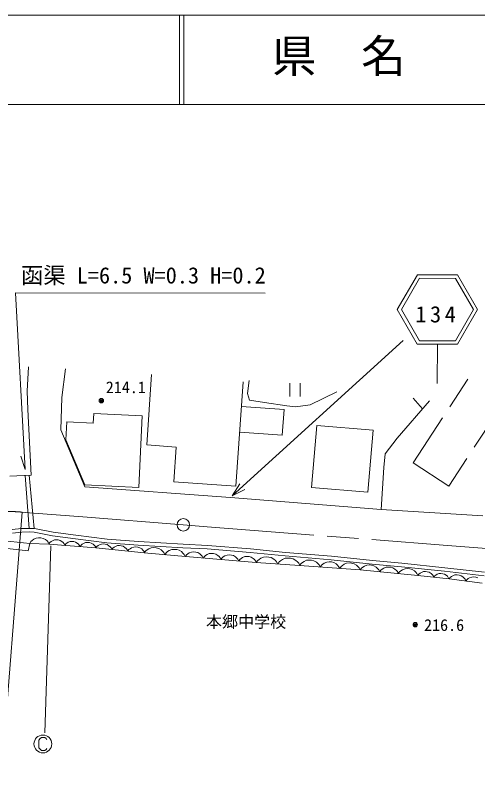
# Model space of a CAD drawing. Units: millimetres, scale not verified. Extents: x 40000 to 680000, y 20000 to 380000.
# Drawn here: x 279341 to 331205, y 294319 to 380000 of the extents above; entities that cross this region are included whole.
import ezdxf
from ezdxf.enums import TextEntityAlignment as Align

# ---------------------------------------------------------------- set-up
doc = ezdxf.new("R2010")
doc.units = ezdxf.units.MM
doc.header["$LTSCALE"] = 1000
for name, pattern in [('CHAIN', [18.5, 12, -1.5, 3.5, -1.5]), ('DASHED', [7.5, 6, -1.5]), ('DASHED_SPACED', [12, 6, -6])]:
    doc.linetypes.add(name, pattern=pattern)
doc.layers.add('S-SUV', color=7, linetype='Continuous', lineweight=13)
doc.styles.add('ＭＳ ゴシック', font='')
doc.styles.get('ＭＳ ゴシック').set_extended_font_data('MS Gothic')

msp = doc.modelspace()

# ---------------------------------------------------------------- linework, layer by layer
at = {"layer": 'S-SUV'}
for p, q in [((680000, 380000), (40000, 380000)), ((297750, 380000), (297750, 370000)), ((298250, 380000), (298250, 370000)), ((40000, 370000), (680000, 370000)), ((322180, 346981), (324437, 350880)), ((324668, 350479), (322642, 346980)), ((324437, 350880), (328943, 350874)), ((328711, 350474), (324668, 350479)), ((330729, 346970), (328711, 350474)), ((328943, 350874), (331191, 346970)), ((280463, 329028), (279362, 348847)), ((279362, 348847), (307375, 348813)), ((324428, 343076), (322180, 346981)), ((322642, 346980), (324660, 343476)), ((328703, 343471), (330729, 346970)), ((331191, 346970), (328933, 343071)), ((303683, 326084), (322841, 343516)), ((324428, 343076), (328933, 343071)), ((324660, 343476), (328703, 343471)), ((326681, 343073), (326675, 338656)), ((280840, 340543), (280680, 337819)), ((284963, 340321), (284577, 337101)), ((294083, 331777), (294634, 339682)), ((304910, 338859), (304094, 327140)), ((305577, 339004), (305401, 337563)), ((310142, 338703), (310140, 337203)), ((311281, 337201), (311282, 338702)), ((280680, 337819), (280731, 335768)), ((312408, 336267), (315401, 337748)), ((284577, 337101), (284463, 333471)), ((305401, 337563), (305618, 336821)), ((305618, 336821), (307277, 336557)), ((322164, 332542), (325797, 336741)), ((325011, 335833), (323963, 337023)), ((309485, 335758), (304717, 336090)), ((307277, 336557), (309809, 336161)), ((309809, 336161), (310770, 336072)), ((310770, 336072), (312408, 336267)), ((280731, 335768), (281127, 328400)), ((288136, 335302), (288083, 334216)), ((293575, 335035), (288136, 335302)), ((293181, 327017), (293575, 335035)), ((309284, 332878), (309485, 335758)), ((285106, 334362), (285008, 332367)), ((288083, 334216), (285106, 334362)), ((284463, 333471), (287158, 327082)), ((312576, 327006), (313159, 333950)), ((313159, 333950), (319470, 333421)), ((319470, 333421), (318887, 326477)), ((309284, 332878), (304517, 333210)), ((320829, 330784), (322164, 332542)), ((285008, 332367), (287139, 327314)), ((297399, 331546), (294083, 331777)), ((297126, 327625), (297399, 331546)), ((320668, 329239), (320829, 330784)), ((280463, 329028), (279960, 330503)), ((320375, 324523), (320668, 329239)), ((281127, 328400), (278725, 328268)), ((293181, 327017), (287139, 327314)), ((304094, 327140), (297126, 327625)), ((303683, 326084), (304510, 327404)), ((287158, 327082), (303492, 325866)), ((305076, 326783), (303683, 326084)), ((318887, 326477), (312576, 327006)), ((303492, 325866), (320375, 324523)), ((277752, 294319), (280105, 324241)), ((320375, 324523), (331782, 323816)), ((280044, 322404), (278990, 322284)), ((280942, 322420), (280044, 322404)), ((281494, 322402), (280942, 322420)), ((281494, 322402), (283574, 321990)), ((280070, 322004), (279038, 321887)), ((280939, 322020), (280070, 322004)), ((281448, 322003), (280939, 322020)), ((281676, 321313), (281408, 321188)), ((283509, 321595), (281448, 322003)), ((281941, 321350), (281676, 321313)), ((282205, 321343), (281941, 321350)), ((282468, 321292), (282205, 321343)), ((283509, 321595), (286089, 321258)), ((283574, 321990), (286141, 321655)), ((286141, 321655), (289641, 321198)), ((280956, 320716), (277281, 321111)), ((280956, 320716), (280789, 319878)), ((281093, 320932), (280956, 320716)), ((280956, 320716), (283112, 320659)), ((281229, 321061), (281093, 320932)), ((281408, 321188), (281229, 321061)), ((282729, 321153), (282468, 321292)), ((283310, 320472), (282643, 299478)), ((282901, 321017), (282729, 321153)), ((283030, 320881), (282901, 321017)), ((283156, 320658), (283030, 320881)), ((283234, 320829), (283112, 320659)), ((283112, 320659), (288379, 320216)), ((283351, 320928), (283234, 320829)), ((283504, 321023), (283351, 320928)), ((283728, 321113), (283504, 321023)), ((283946, 321131), (283728, 321113)), ((284162, 321113), (283946, 321131)), ((284374, 321059), (284162, 321113)), ((284580, 320933), (284374, 321059)), ((284715, 320813), (284580, 320933)), ((284814, 320696), (284715, 320813)), ((284906, 320508), (284814, 320696)), ((285022, 320669), (284906, 320508)), ((285132, 320762), (285022, 320669)), ((285276, 320852), (285132, 320762)), ((285488, 320937), (285276, 320852)), ((285695, 320954), (285488, 320937)), ((285898, 320936), (285695, 320954)), ((286098, 320885), (285898, 320936)), ((286089, 321258), (289600, 320800)), ((286293, 320767), (286098, 320885)), ((286420, 320654), (286293, 320767)), ((286513, 320543), (286420, 320654)), ((286601, 320365), (286513, 320543)), ((286724, 320536), (286601, 320365)), ((286840, 320634), (286724, 320536)), ((286993, 320730), (286840, 320634)), ((287217, 320819), (286993, 320730)), ((287436, 320837), (287217, 320819)), ((287651, 320819), (287436, 320837)), ((287863, 320765), (287651, 320819)), ((288070, 320639), (287863, 320765)), ((288204, 320520), (288070, 320639)), ((288303, 320403), (288204, 320520)), ((288623, 320481), (288504, 320384)), ((288777, 320573), (288623, 320481)), ((289003, 320659), (288777, 320573)), ((289222, 320673), (289003, 320659)), ((289437, 320651), (289222, 320673)), ((289648, 320593), (289437, 320651)), ((289600, 320800), (293119, 320535)), ((289641, 321198), (293143, 320934)), ((289852, 320464), (289648, 320593)), ((289984, 320342), (289852, 320464)), ((290795, 320477), (290569, 320391)), ((291013, 320491), (290795, 320477)), ((291228, 320469), (291013, 320491)), ((291439, 320411), (291228, 320469)), ((293119, 320535), (298149, 320232)), ((293143, 320934), (298168, 320632)), ((298168, 320632), (300881, 320501)), ((300881, 320501), (305715, 320110)), ((276929, 320322), (280789, 319878)), ((288395, 320214), (288303, 320403)), ((288504, 320384), (288379, 320216)), ((288379, 320216), (293809, 319663)), ((290081, 320224), (289984, 320342)), ((290170, 320034), (290081, 320224)), ((290296, 320202), (290170, 320034)), ((290414, 320298), (290296, 320202)), ((290569, 320391), (290414, 320298)), ((291644, 320282), (291439, 320411)), ((291776, 320160), (291644, 320282)), ((291873, 320041), (291776, 320160)), ((291962, 319851), (291873, 320041)), ((292094, 320029), (291962, 319851)), ((292219, 320131), (292094, 320029)), ((292382, 320229), (292219, 320131)), ((292621, 320319), (292382, 320229)), ((292852, 320334), (292621, 320319)), ((293079, 320311), (292852, 320334)), ((293302, 320250), (293079, 320311)), ((293517, 320113), (293302, 320250)), ((293657, 319985), (293517, 320113)), ((293759, 319860), (293657, 319985)), ((293853, 319659), (293759, 319860)), ((293967, 319881), (293809, 319663)), ((293809, 319663), (298418, 319258)), ((294117, 320006), (293967, 319881)), ((294312, 320127), (294117, 320006)), ((294599, 320241), (294312, 320127)), ((294878, 320262), (294599, 320241)), ((295153, 320238), (294878, 320262)), ((295424, 320168), (295153, 320238)), ((295687, 320006), (295424, 320168)), ((295859, 319853), (295687, 320006)), ((295984, 319703), (295859, 319853)), ((296101, 319462), (295984, 319703)), ((296259, 319679), (296101, 319462)), ((296409, 319804), (296259, 319679)), ((296604, 319926), (296409, 319804)), ((296891, 320039), (296604, 319926)), ((297171, 320061), (296891, 320039)), ((297446, 320036), (297171, 320061)), ((297717, 319966), (297446, 320036)), ((297980, 319805), (297717, 319966)), ((298151, 319651), (297980, 319805)), ((298149, 320232), (300855, 320101)), ((298276, 319501), (298151, 319651)), ((298854, 319662), (298684, 319556)), ((299104, 319761), (298854, 319662)), ((299346, 319781), (299104, 319761)), ((299585, 319760), (299346, 319781)), ((299821, 319700), (299585, 319760)), ((300050, 319560), (299821, 319700)), ((300855, 320101), (305676, 319711)), ((301340, 319610), (301097, 319590)), ((301579, 319589), (301340, 319610)), ((305676, 319711), (309622, 319322)), ((305715, 320110), (309655, 319721)), ((309655, 319721), (314794, 319291)), ((298394, 319260), (298276, 319501)), ((298554, 319447), (298418, 319258)), ((298418, 319258), (306375, 318575)), ((298684, 319556), (298554, 319447)), ((300199, 319426), (300050, 319560)), ((300309, 319296), (300199, 319426)), ((300411, 319087), (300309, 319296)), ((300548, 319276), (300411, 319087)), ((300678, 319385), (300548, 319276)), ((300848, 319491), (300678, 319385)), ((301097, 319590), (300848, 319491)), ((301815, 319529), (301579, 319589)), ((302044, 319389), (301815, 319529)), ((302193, 319255), (302044, 319389)), ((302302, 319125), (302193, 319255)), ((302405, 318916), (302302, 319125)), ((302542, 319105), (302405, 318916)), ((302672, 319214), (302542, 319105)), ((302841, 319320), (302672, 319214)), ((303091, 319419), (302841, 319320)), ((303333, 319439), (303091, 319419)), ((303573, 319418), (303333, 319439)), ((303808, 319358), (303573, 319418)), ((304037, 319218), (303808, 319358)), ((304187, 319084), (304037, 319218)), ((304296, 318954), (304187, 319084)), ((304399, 318745), (304296, 318954)), ((304535, 318934), (304399, 318745)), ((304665, 319043), (304535, 318934)), ((304835, 319149), (304665, 319043)), ((305084, 319248), (304835, 319149)), ((305327, 319268), (305084, 319248)), ((305566, 319247), (305327, 319268)), ((305802, 319187), (305566, 319247)), ((306031, 319047), (305802, 319187)), ((306180, 318913), (306031, 319047)), ((306290, 318783), (306180, 318913)), ((306392, 318574), (306290, 318783)), ((306536, 318805), (306375, 318575)), ((306689, 318939), (306536, 318805)), ((306891, 319069), (306689, 318939)), ((307188, 319193), (306891, 319069)), ((307479, 319222), (307188, 319193)), ((307766, 319202), (307479, 319222)), ((308050, 319134), (307766, 319202)), ((308328, 318971), (308050, 319134)), ((308510, 318814), (308328, 318971)), ((308644, 318660), (308510, 318814)), ((309098, 318790), (308938, 318650)), ((309308, 318926), (309098, 318790)), ((309617, 319055), (309308, 318926)), ((309920, 319084), (309617, 319055)), ((309622, 319322), (314756, 318892)), ((310220, 319064), (309920, 319084)), ((310516, 318993), (310220, 319064)), ((310805, 318823), (310516, 318993)), ((310994, 318660), (310805, 318823)), ((312014, 318832), (311729, 318714)), ((312293, 318858), (312014, 318832)), ((312568, 318838), (312293, 318858)), ((312840, 318772), (312568, 318838)), ((313106, 318614), (312840, 318772)), ((314756, 318892), (319366, 318398)), ((314794, 319291), (319403, 318796)), ((319403, 318796), (322690, 318495)), ((306375, 318575), (311233, 318242)), ((308771, 318411), (308644, 318660)), ((308938, 318650), (308771, 318411)), ((311134, 318500), (310994, 318660)), ((311266, 318240), (311134, 318500)), ((311387, 318462), (311233, 318242)), ((311233, 318242), (318017, 317752)), ((311535, 318589), (311387, 318462)), ((311729, 318714), (311535, 318589)), ((313279, 318463), (313106, 318614)), ((313407, 318316), (313279, 318463)), ((313528, 318076), (313407, 318316)), ((313676, 318286), (313528, 318076)), ((313817, 318408), (313676, 318286)), ((314002, 318527), (313817, 318408)), ((314275, 318640), (314002, 318527)), ((314542, 318665), (314275, 318640)), ((314805, 318646), (314542, 318665)), ((315065, 318583), (314805, 318646)), ((315319, 318432), (315065, 318583)), ((315486, 318288), (315319, 318432)), ((315608, 318147), (315486, 318288)), ((315724, 317918), (315608, 318147)), ((315878, 318137), (315724, 317918)), ((316026, 318265), (315878, 318137)), ((316219, 318389), (316026, 318265)), ((316504, 318507), (316219, 318389)), ((316783, 318533), (316504, 318507)), ((317059, 318513), (316783, 318533)), ((317331, 318448), (317059, 318513)), ((317596, 318290), (317331, 318448)), ((317770, 318139), (317596, 318290)), ((317898, 317991), (317770, 318139)), ((318019, 317752), (317898, 317991)), ((318169, 317958), (318017, 317752)), ((318314, 318077), (318169, 317958)), ((318502, 318192), (318314, 318077)), ((318777, 318298), (318502, 318192)), ((319044, 318316), (318777, 318298)), ((319307, 318291), (319044, 318316)), ((319566, 318221), (319307, 318291)), ((319366, 318398), (322649, 318097)), ((319816, 318064), (319566, 318221)), ((319979, 317916), (319816, 318064)), ((320097, 317772), (319979, 317916)), ((320670, 317960), (320491, 317850)), ((320933, 318061), (320670, 317960)), ((321188, 318078), (320933, 318061)), ((321439, 318054), (321188, 318078)), ((321686, 317988), (321439, 318054)), ((321925, 317838), (321686, 317988)), ((322649, 318097), (327468, 317597)), ((322690, 318495), (327514, 317995)), ((323059, 317883), (322784, 317777)), ((323326, 317902), (323059, 317883)), ((323589, 317876), (323326, 317902)), ((327514, 317995), (331962, 317483)), ((318017, 317752), (324491, 317126)), ((320208, 317540), (320097, 317772)), ((320353, 317737), (320208, 317540)), ((320491, 317850), (320353, 317737)), ((322080, 317697), (321925, 317838)), ((322194, 317559), (322080, 317697)), ((322299, 317338), (322194, 317559)), ((322451, 317544), (322299, 317338)), ((322596, 317663), (322451, 317544)), ((322784, 317777), (322596, 317663)), ((323848, 317807), (323589, 317876)), ((324098, 317650), (323848, 317807)), ((324261, 317502), (324098, 317650)), ((324379, 317358), (324261, 317502)), ((324490, 317126), (324379, 317358)), ((324618, 317293), (324491, 317126)), ((324491, 317126), (327984, 316740)), ((324737, 317389), (324618, 317293)), ((324892, 317480), (324737, 317389)), ((325119, 317564), (324892, 317480)), ((325338, 317576), (325119, 317564)), ((325552, 317552), (325338, 317576)), ((325763, 317492), (325552, 317552)), ((325966, 317361), (325763, 317492)), ((326097, 317238), (325966, 317361)), ((326193, 317119), (326097, 317238)), ((326281, 316928), (326193, 317119)), ((326401, 317086), (326281, 316928)), ((326513, 317176), (326401, 317086)), ((326660, 317262), (326513, 317176)), ((326874, 317341), (326660, 317262)), ((327080, 317353), (326874, 317341)), ((327283, 317330), (327080, 317353)), ((327482, 317274), (327283, 317330)), ((327468, 317597), (331922, 317085)), ((327674, 317150), (327482, 317274)), ((327798, 317034), (327674, 317150)), ((327888, 316921), (327798, 317034)), ((328413, 317107), (328248, 317013)), ((328653, 317192), (328413, 317107)), ((328884, 317201), (328653, 317192)), ((329111, 317173), (328884, 317201)), ((329332, 317107), (329111, 317173)), ((329545, 316965), (329332, 317107)), ((327971, 316741), (327888, 316921)), ((328120, 316914), (327984, 316740)), ((327984, 316740), (331722, 316271)), ((328248, 317013), (328120, 316914)), ((329681, 316833), (329545, 316965)), ((329780, 316706), (329681, 316833)), ((329870, 316503), (329780, 316706)), ((330007, 316678), (329870, 316503)), ((330134, 316777), (330007, 316678)), ((330299, 316871), (330134, 316777)), ((330540, 316956), (330299, 316871)), ((330771, 316965), (330540, 316956)), ((330997, 316937), (330771, 316965)), ((331219, 316871), (330997, 316937)), ((282000, 298664), (281999, 297783)), ((282121, 298824), (282000, 298664)), ((282281, 298943), (282121, 298824)), ((282641, 298943), (282281, 298943)), ((282801, 298823), (282641, 298943)), ((282881, 298703), (282801, 298823)), ((281999, 297783), (282119, 297623)), ((282119, 297623), (282279, 297503)), ((282279, 297503), (282639, 297502)), ((282639, 297502), (282799, 297582)), ((282799, 297582), (282880, 297702))]:
    msp.add_line(p, q, dxfattribs=at)
at = {"layer": 'S-SUV', "linetype": 'DASHED'}
for p, q in [((323968, 329788), (330086, 339163)), ((334098, 336544), (327980, 327170)), ((327980, 327170), (323968, 329788))]:
    msp.add_line(p, q, dxfattribs=at)
at = {"layer": 'S-SUV', "linetype": 'DASHED_SPACED'}
for p, q in [((280449, 328362), (280896, 322419)), ((280904, 328387), (281450, 322404))]:
    msp.add_line(p, q, dxfattribs=at)
at = {"layer": 'S-SUV', "linetype": 'CHAIN'}
for p, q in [((280105, 324241), (280932, 324176)), ((280932, 324176), (286917, 323705)), ((286917, 323705), (298183, 322819)), ((298183, 322819), (300880, 322607)), ((300880, 322607), (327810, 320490)), ((327810, 320490), (339779, 319549))]:
    msp.add_line(p, q, dxfattribs=at)
at = {"layer": 'S-SUV'}
for centre, radius in [((288994, 336745), 250), ((288994, 336745), 150), ((288994, 336745), 50), ((298183, 322819), 700), ((324197, 311607), 250), ((324197, 311607), 150), ((324197, 311607), 50), ((282440, 298223), 1000)]:
    msp.add_circle(centre, radius, dxfattribs=at)
at = {"layer": 'S-SUV', "linetype": 'CHAIN'}
msp.add_arc((277752, 294319), 30014, 85.50421, 116.82581, dxfattribs=at)

# ---------------------------------------------------------------- texts
at = {"layer": 'S-SUV', "style": 'ＭＳ ゴシック'}
for s, height, p in [('県\u3000名', 3666, (308125, 372500)), ('函渠 L=6.5 W=0.3 H=0.2', 1833, (279988, 349346)), ('214.1', 1320, (289494, 337194)), ('本郷中学校', 1320, (300725, 310880)), ('216.6', 1320, (325188, 310511))]:
    msp.add_text(s, height=height, dxfattribs=at).set_placement(p, align=Align.BOTTOM_LEFT)
at = {"layer": 'S-SUV', "insert": (324213, 345499), "char_height": 1833, "attachment_point": 7, "style": 'ＭＳ ゴシック'}
msp.add_mtext('\\T1.32;134', dxfattribs=at)

doc.saveas('drawing.dxf')
